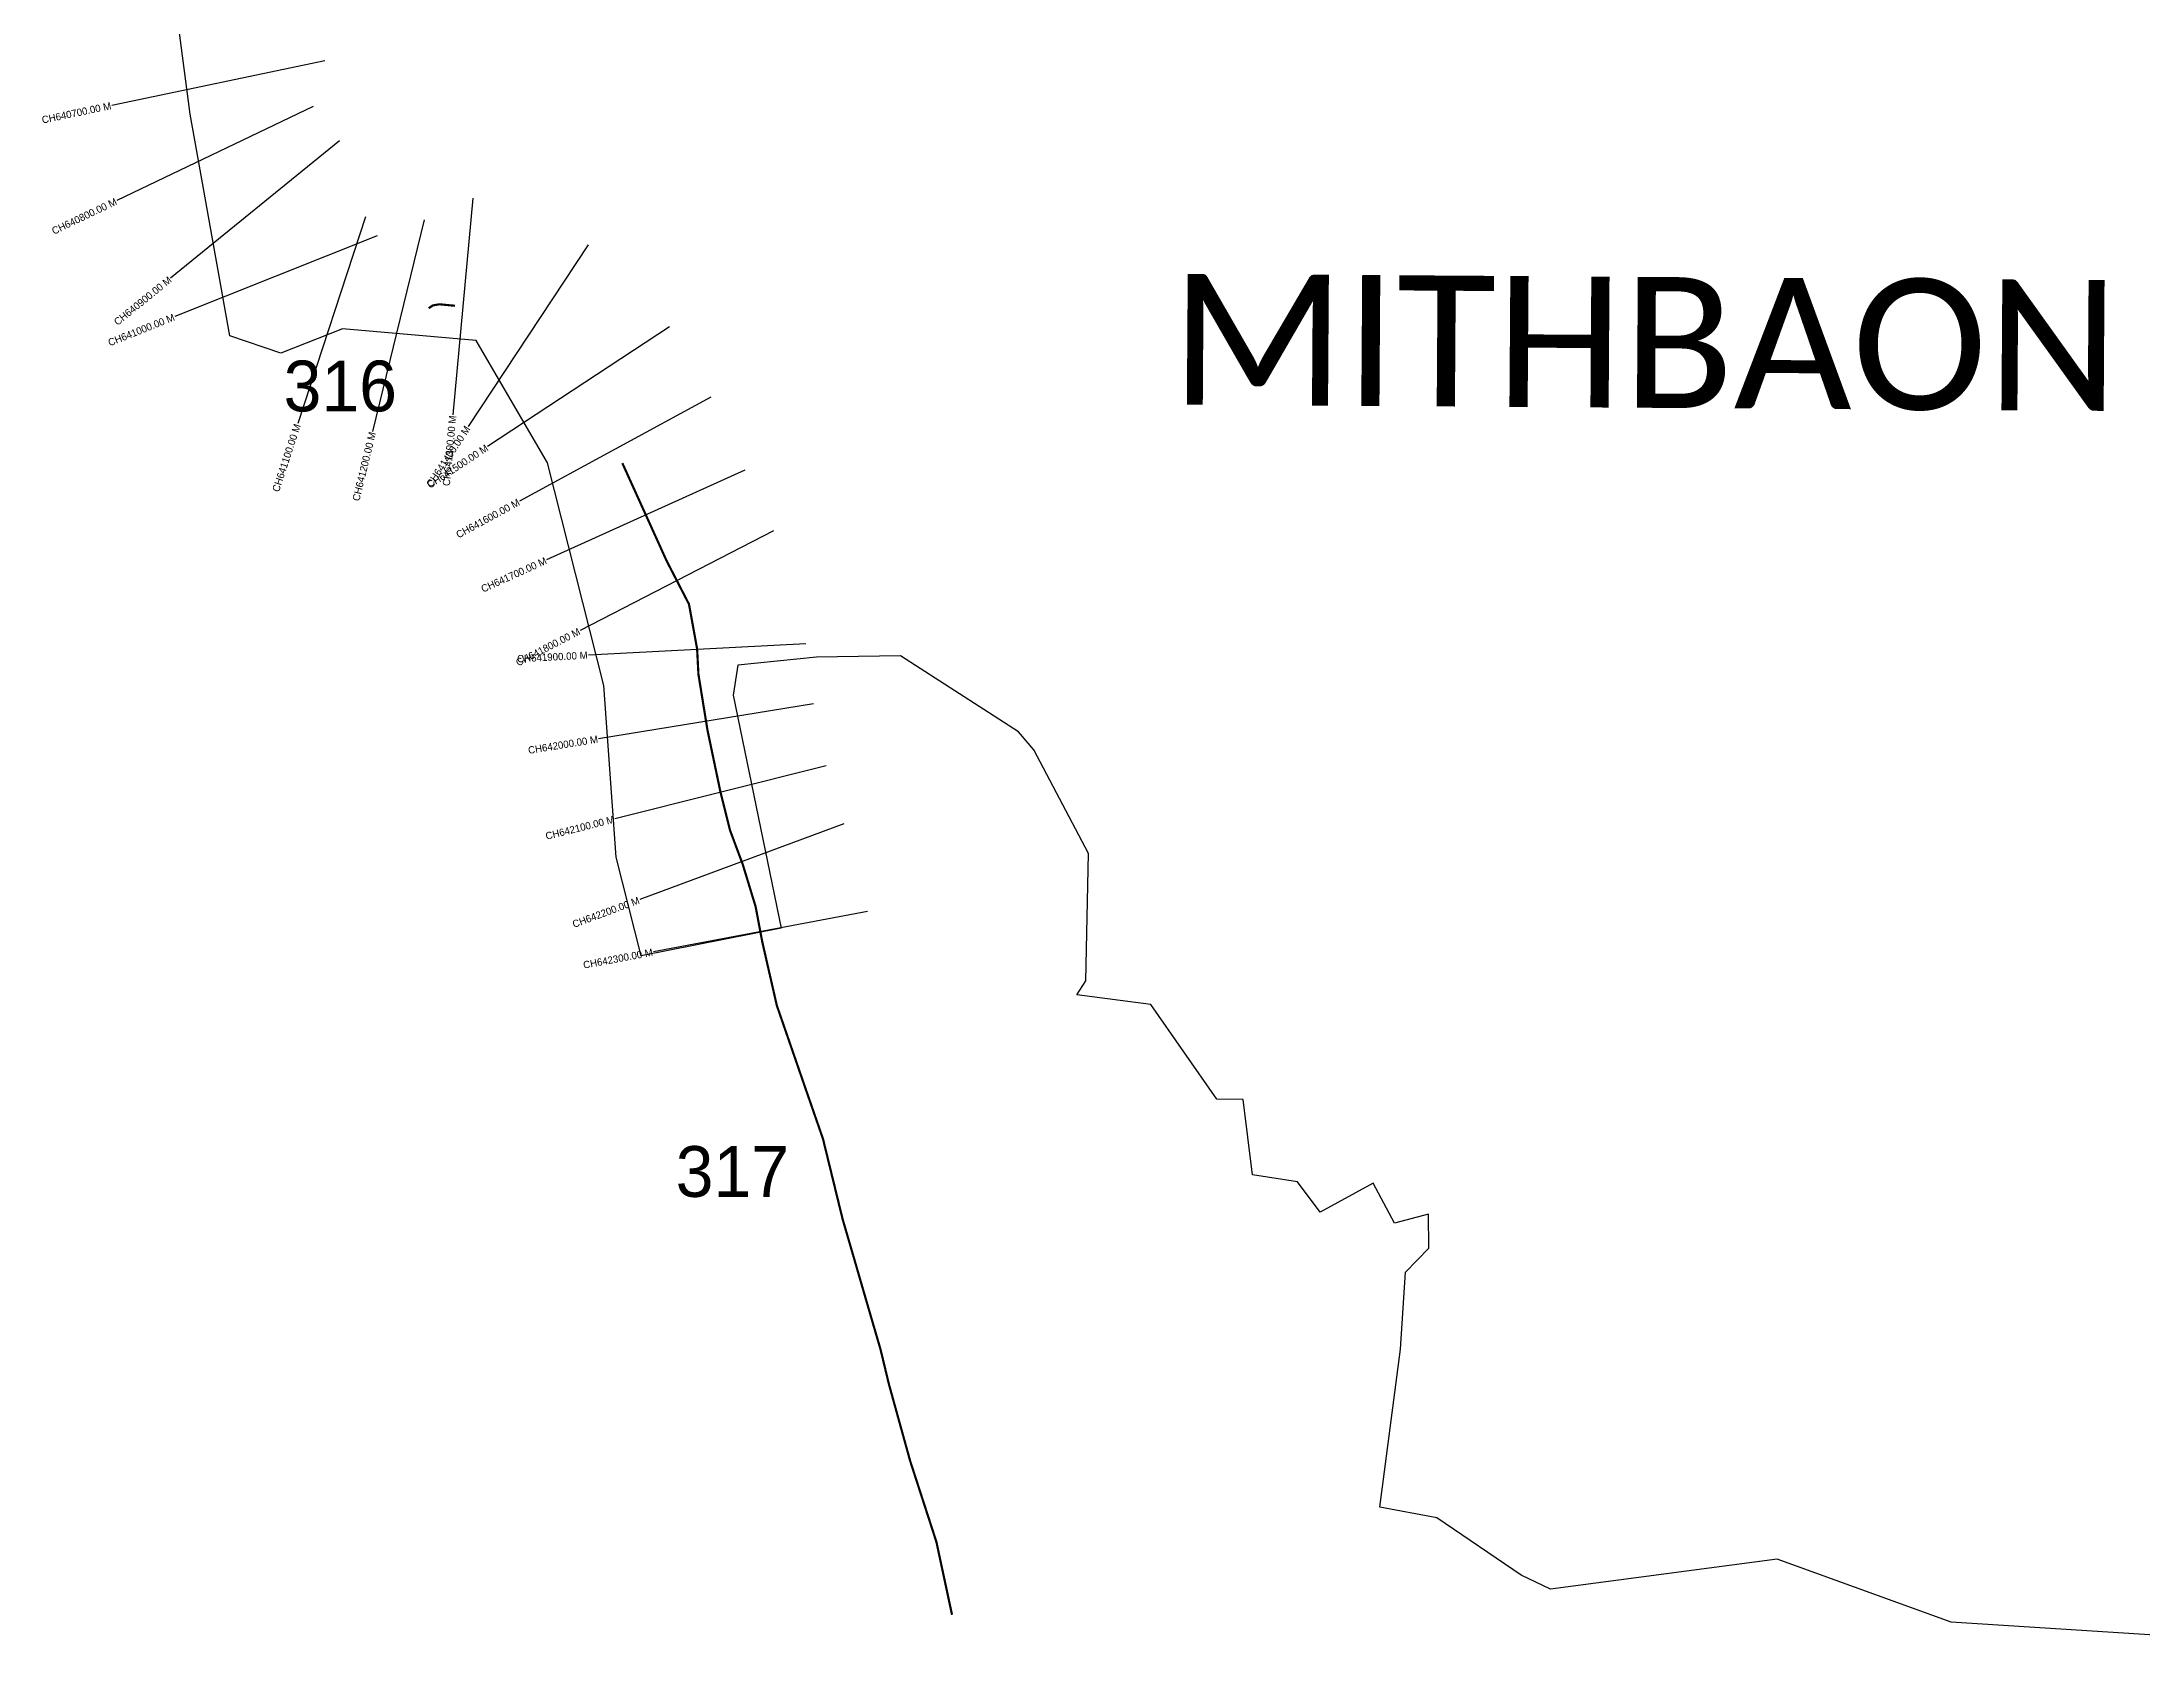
# Model space of a CAD drawing. Header units: metres. Extents: x 328551 to 333715, y 1800923 to 1805912.
# Drawn here: x 328778 to 331671, y 1800923 to 1803143 of the extents above; entities that cross this region are included whole.
import ezdxf
from ezdxf.enums import TextEntityAlignment as Align

# ---------------------------------------------------------------- set-up
doc = ezdxf.new("R2010")
doc.units = ezdxf.units.M
for name, color, linetype in [('CS', 134, 'Continuous'), ('CSMark', 6, 'Continuous'), ('NATURALLY PROTECTED', 3, 'Continuous'), ('VILLAGE NAME', 250, 'Continuous')]:
    doc.layers.add(name, color=color, linetype=linetype)

msp = doc.modelspace()

# ---------------------------------------------------------------- linework, layer by layer
at = {"color": 6}
msp.add_lwpolyline([(332077.5, 1800922.7), (331408.6, 1800965.1), (331168.7, 1801052.2), (330856.6, 1801010.9), (330816.1, 1801030), (330700, 1801108.8), (330621.4, 1801123.9), (330649.9, 1801341.4), (330656.9, 1801447.4), (330689, 1801480.8), (330688.6, 1801527.4), (330641.8, 1801515), (330612, 1801570.4), (330539.3, 1801530.2), (330508.1, 1801572.2), (330446.1, 1801581.7), (330433.1, 1801685.6), (330396.6, 1801685.9), (330305.7, 1801816.6), (330203.8, 1801829.6), (330216.1, 1801849.1), (330220, 1802024.3), (330144.8, 1802167.6), (330123.6, 1802192), (329960.8, 1802297), (329845.4, 1802295.2), (329737, 1802283.9), (329730.3, 1802242.5), (329796.8, 1801921.7), (329603.8, 1801883.3), (329569.5, 1802019.3), (329552.3, 1802256), (329474.8, 1802562.8), (329376.6, 1802731.6), (329192.3, 1802747.5), (329107.1, 1802714.1), (329037, 1802738.1), (328998.3, 1802953.9), (328982.2, 1803043.4), (328954.7, 1803253.8)], dxfattribs=at)
at = {"layer": 'CS'}
for p, q in [((329168, 1803116.8), (328874.4, 1803055.4)), ((329151.7, 1803054.1), (328881.3, 1802924.2)), ((329188.3, 1803006.7), (328955.5, 1802817.5)), ((329372, 1802927.7), (329344.2, 1802629)), ((329224, 1802902), (329130.5, 1802617)), ((329304.6, 1802897.7), (329233.7, 1802606.2)), ((329240, 1802875.5), (328961.2, 1802764.5)), ((329530.9, 1802863.3), (329365.3, 1802613.1)), ((329642.7, 1802750.4), (329392.2, 1802585.3)), ((329699.7, 1802653.4), (329436.2, 1802510)), ((329746.7, 1802553), (329473.5, 1802429.1)), ((329786.1, 1802469.4), (329519.5, 1802331.8)), ((329830.6, 1802313.5), (329531, 1802297.9)), ((329841.2, 1802230.8), (329545.1, 1802182.5)), ((329858.6, 1802145.2), (329567.6, 1802072.1)), ((329882.9, 1802065.4), (329601.7, 1801960.9)), ((329915.4, 1801944.4), (329620.5, 1801888.9))]:
    msp.add_line(p, q, dxfattribs=at)
at = {"layer": 'NATURALLY PROTECTED', "const_width": 3, "flags": 128}
for points in [[(329311, 1802775.9), (329316.6, 1802779.8), (329325.8, 1802781.4), (329342.1, 1802779.8), (329347.1, 1802779.4)], [(329577.8, 1802562.4), (329614.7, 1802481), (329638.8, 1802427.8), (329669.6, 1802368.1), (329680.8, 1802306.5), (329682.6, 1802271.5), (329695.1, 1802194.4), (329713, 1802109), (329726.1, 1802056.6), (329743.6, 1802009.7), (329761.4, 1801951.3), (329770.5, 1801903), (329790.6, 1801815.1), (329831.5, 1801696.7), (329854.2, 1801631.3), (329881.2, 1801520.8), (329896.4, 1801468.6), (329915.3, 1801403.4), (329926.6, 1801364.6), (329933.4, 1801341.4), (329945.1, 1801292.9), (329974.3, 1801187.4), (330010.5, 1801075.7), (330032, 1800975.3)]]:
    msp.add_lwpolyline(points, dxfattribs=at)

# ---------------------------------------------------------------- texts
at = {"char_height": 70, "attachment_point": 1}
for s, insert in [('316', (329111.1, 1802703.8)), ('317', (329651.3, 1801621.3))]:
    msp.add_mtext_dynamic_manual_height_columns(s, width=95.172, gutter_width=1, heights=[0], dxfattribs=dict(at, insert=insert))
at = {"layer": 'CSMark'}
for s, rotation, p in [('CH640700.00 M', 11.8028, (328873.4, 1803055.2)), ('CH640800.00 M', 25.6546, (328880.4, 1802923.8)), ('CH640900.00 M', 39.1111, (328954.8, 1802816.8)), ('CH641000.00 M', 21.7128, (328960.3, 1802764.1)), ('CH641100.00 M', 71.8362, (329130.2, 1802616)), ('CH641200.00 M', 76.331, (329233.5, 1802605.2)), ('CH641400.00 M', 56.4869, (329364.8, 1802612.3)), ('CH641300.00 M', 84.6888, (329344.1, 1802628)), ('CH641500.00 M', 33.389, (329391.4, 1802584.8)), ('CH641600.00 M', 28.5527, (329435.3, 1802509.5)), ('CH641700.00 M', 24.3838, (329472.6, 1802428.7)), ('CH641800.00 M', 27.3028, (329518.6, 1802331.4)), ('CH641900.00 M', 2.9794, (329530, 1802297.9)), ('CH642000.00 M', 9.262, (329544.1, 1802182.3)), ('CH642100.00 M', 14.0968, (329566.6, 1802071.9)), ('CH642200.00 M', 20.3878, (329600.8, 1801960.5)), ('CH642300.00 M', 10.669, (329619.6, 1801888.7))]:
    msp.add_text(s, height=10, rotation=rotation, dxfattribs=at).set_placement(p, align=Align.MIDDLE_RIGHT)
at = {"layer": 'VILLAGE NAME', "insert": (330333.8, 1802823.5), "char_height": 180.345, "attachment_point": 1, "rotation": 359.6139}
msp.add_mtext_dynamic_manual_height_columns('{\\fCalibri|b0|i0|c0|p34;MITHBAON}', width=1779.605, gutter_width=901.7, heights=[0], dxfattribs=at)

doc.saveas('drawing.dxf')
